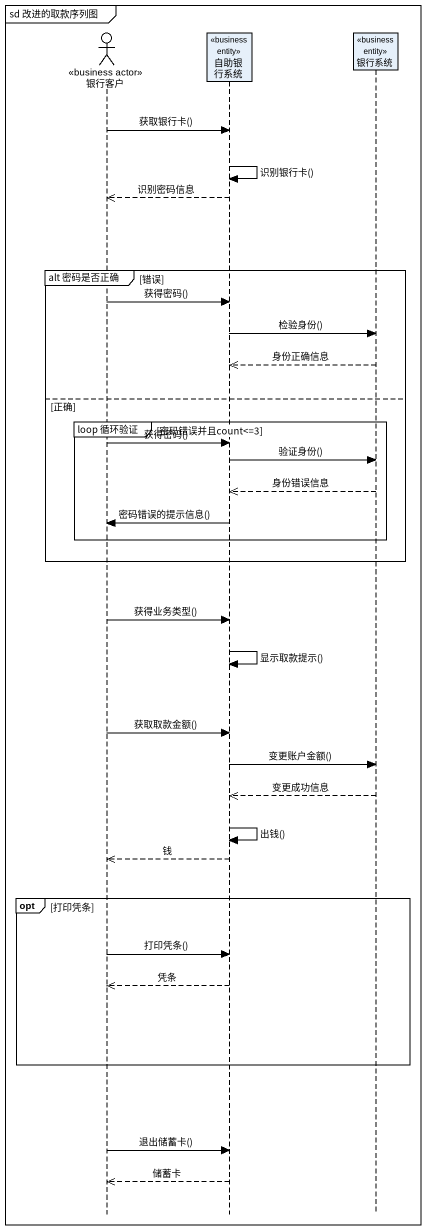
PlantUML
@startuml
mainframe sd 改进的取款序列图
hide footbox
actor 银行客户 <<business actor>>
participant 自助银行系统 <<business entity>>
participant 银行系统 <<business entity>>

银行客户 -> 自助银行系统 : 获取银行卡()
自助银行系统 -> 自助银行系统 : 识别银行卡()
自助银行系统 -->> 银行客户 : 识别密码信息
group alt 密码是否正确 [错误]
  银行客户 -> 自助银行系统 : 获得密码()
  自助银行系统 -> 银行系统 : 检验身份()
  银行系统 -->> 自助银行系统 : 身份正确信息
else 正确
  group loop 循环验证 [密码错误并且count<=3]
    银行客户 -> 自助银行系统 : 获得密码()
    自助银行系统 -> 银行系统 : 验证身份()
    银行系统 -->> 自助银行系统 : 身份错误信息
    自助银行系统 -> 银行客户 : 密码错误的提示信息()
  end
end
银行客户 -> 自助银行系统 : 获得业务类型()
自助银行系统 -> 自助银行系统 : 显示取款提示()
银行客户 -> 自助银行系统 : 获取取款金额()
自助银行系统 -> 银行系统 : 变更账户金额()
银行系统 -->> 自助银行系统 : 变更成功信息
自助银行系统 -> 自助银行系统 : 出钱()
自助银行系统 -->> 银行客户 : 钱
opt 打印凭条
  银行客户 -> 自助银行系统 : 打印凭条()
  自助银行系统 -->> 银行客户 : 凭条
end
银行客户 -> 自助银行系统 : 退出储蓄卡()
自助银行系统 -->> 银行客户 : 储蓄卡
@enduml
